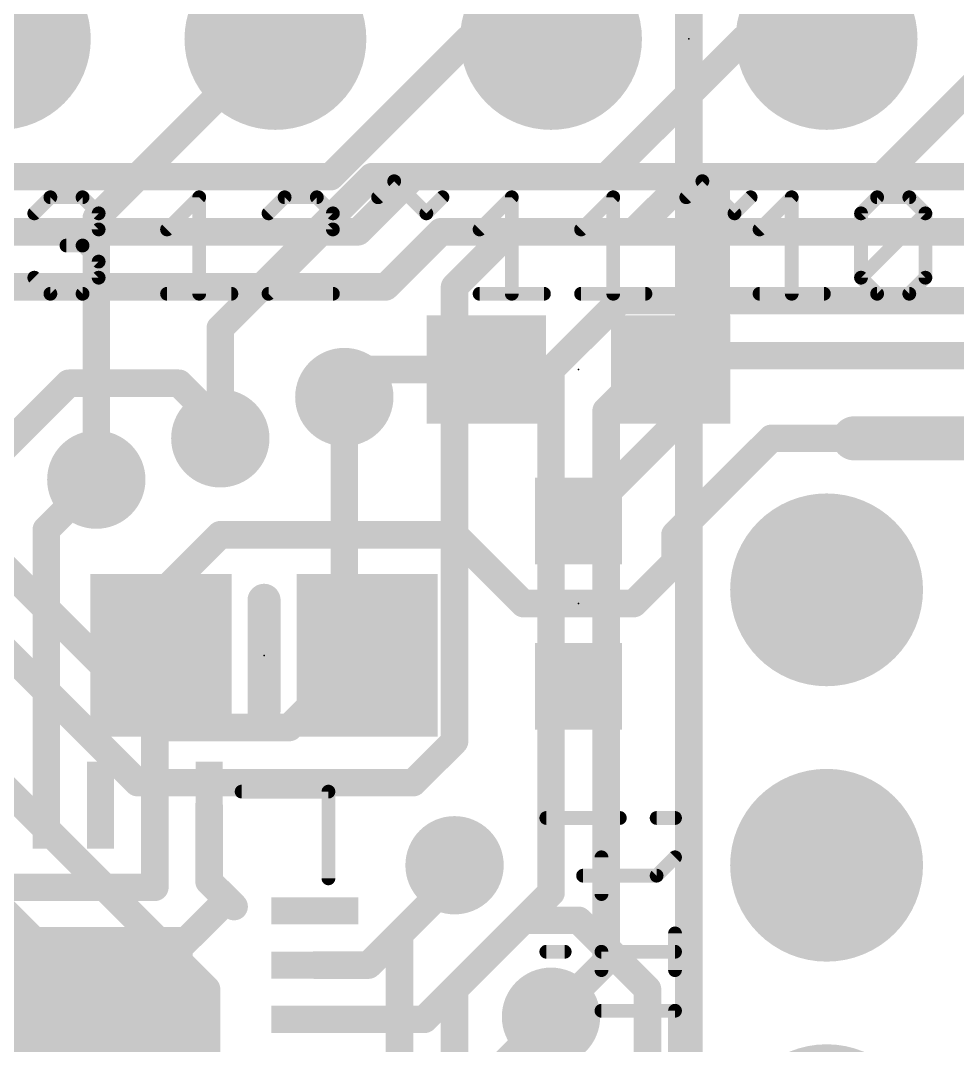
# Model space of a CAD drawing. Extents: x -12.9 to 57.5, y -7.5 to 35.5.
# Drawn here: x 24.32 to 32.96, y 12.31 to 21.76 of the extents above; entities that cross this region are included whole.
import ezdxf

# ---------------------------------------------------------------- set-up
doc = ezdxf.new("R2010")
doc.units = 0
for name, color, linetype in [('1', 12, 'CONTINUOUS'), ('16', 132, 'CONTINUOUS'), ('17', 110, 'CONTINUOUS'), ('18', 110, 'CONTINUOUS'), ('21', 40, 'CONTINUOUS'), ('23', 40, 'CONTINUOUS')]:
    doc.layers.add(name, color=color, linetype=linetype)

# ---------------------------------------------------------------- blocks, each defined once
blk = doc.blocks.new('RECT')
blk.add_solid([(-0.5, -0.5), (0.5, -0.5), (-0.5, 0.5), (0.5, 0.5)])
blk = doc.blocks.new('ROUNDP')
at = {"const_width": 0.5}
blk.add_lwpolyline([(0, -0.25, 1), (0, 0.25, 1), (0, -0.25)], format="xyb", dxfattribs=at)
blk = doc.blocks.new('ROUNDV')
at = {"const_width": 0.5}
blk.add_lwpolyline([(0, -0.25, 1), (0, 0.25, 1), (0, -0.25)], format="xyb", dxfattribs=at)

msp = doc.modelspace()

# ---------------------------------------------------------------- linework, layer by layer
at = {"layer": '1'}
for points, const_width in [([(30.48, 0), (30.48, 22.86)], 0.254), ([(28.448, 21.59), (27.178, 20.32)], 0.254), ([(29.21, 21.59), (28.448, 21.59)], 0.254), ([(29.718, 20.32), (30.988, 21.59)], 0.254), ([(31.75, 21.59), (30.988, 21.59)], 0.254), ([(32.258, 20.32), (33.528, 21.59)], 0.254), ([(27.178, 20.32), (22.86, 20.32)], 0.254), ([(27.432, 19.812), (27.94, 20.32)], 0.254), ([(27.94, 20.32), (29.718, 20.32)], 0.254), ([(29.972, 19.812), (30.48, 20.32)], 0.254), ([(30.48, 20.32), (30.734, 20.32)], 0.254), ([(30.734, 20.32), (32.258, 20.32)], 0.254), ([(30.734, 18.962), (30.734, 20.32)], 0.254), ([(23.368, 19.812), (27.432, 19.812)], 0.254), ([(27.686, 19.304), (28.194, 19.812)], 0.254), ([(28.194, 19.812), (29.972, 19.812)], 0.254), ([(23.622, 19.304), (27.686, 19.304)], 0.254), ([(30.314, 18.542), (30.734, 18.962)], 0.254), ([(27.305, 18.288), (27.559, 18.542)], 0.254), ([(27.559, 18.542), (28.614, 18.542)], 0.254), ([(30.314, 17.995), (30.314, 18.542)], 0.254), ([(24.0585, 17.7085), (24.765, 18.415)], 0.254), ([(24.765, 18.415), (25.781, 18.415)], 0.254), ([(25.781, 18.415), (26.162, 18.034)], 0.254), ([(26.162, 18.034), (26.162, 17.907)], 0.254), ([(29.464, 17.145), (30.314, 17.995)], 0.254), ([(36.83, 17.907), (32.004, 17.907)], 0.4064), ([(31.242, 17.907), (30.353, 17.018)], 0.254), ([(32.004, 17.907), (31.242, 17.907)], 0.254), ([(24.5585, 17.0655), (25.019, 17.526)], 0.254), ([(24.5585, 14.524), (24.5585, 17.0655)], 0.254), ([(26.162, 17.018), (25.6152, 16.4712)], 0.254), ([(28.321, 17.018), (26.162, 17.018)], 0.254), ([(28.956, 16.383), (28.321, 17.018)], 0.254), ([(30.353, 17.018), (30.353, 16.764)], 0.254), ([(30.353, 16.764), (29.972, 16.383)], 0.254), ([(25.6152, 16.4712), (25.6152, 15.9054)], 0.254), ([(29.972, 16.383), (28.956, 16.383)], 0.254), ([(25.5585, 15.8757), (25.5882, 15.9054)], 0.254), ([(25.5585, 14.524), (25.5585, 15.8757)], 0.254), ([(25.5882, 15.9054), (25.6152, 15.9054)], 0.254), ([(25.5585, 13.7668), (25.5585, 14.524)], 0.254), ([(26.0585, 14.524), (26.0585, 13.8195)], 0.254), ([(27.527, 13.049), (28.448, 13.97)], 0.254), ([(28.321, 13.97), (28.448, 13.97)], 0.254), ([(26.0585, 13.8195), (26.289, 13.589)], 0.254), ([(21.0585, 13.7668), (25.5585, 13.7668)], 0.254), ([(26.2182, 13.6452), (23.876, 11.303)], 0.254), ([(28.956, 13.462), (28.043, 12.549)], 0.254), ([(29.464, 13.462), (28.956, 13.462)], 0.254), ([(29.464, 13.462), (30.099, 12.827)], 0.254), ([(27.527, 13.049), (27.0335, 13.049)], 0.254), ([(30.099, 12.827), (30.099, 4.445)], 0.254), ([(28.043, 12.549), (27.0335, 12.549)], 0.254), ([(28.686, 12.049), (29.21, 12.573)], 0.254)]:
    msp.add_lwpolyline(points, dxfattribs=dict(at, const_width=const_width))
for points, const_width in [([(28.448, 21.6535, 1), (28.448, 21.5265)], 0.127), ([(28.4929, 21.5451, 1), (28.4031, 21.6349)], 0.127), ([(29.21, 21.5265, 1), (29.21, 21.6535)], 0.127), ([(30.988, 21.6535, 1), (30.988, 21.5265)], 0.127), ([(31.0329, 21.5451, 1), (30.9431, 21.6349)], 0.127), ([(31.75, 21.5265, 1), (31.75, 21.6535)], 0.127), ([(27.1331, 20.3649, 1), (27.2229, 20.2751)], 0.127), ([(27.178, 20.2565, 1), (27.178, 20.3835)], 0.127), ([(27.94, 20.3835, 1), (27.94, 20.2565)], 0.127), ([(27.9849, 20.2751, 1), (27.8951, 20.3649)], 0.127), ([(29.6731, 20.3649, 1), (29.7629, 20.2751)], 0.127), ([(29.718, 20.2565, 1), (29.718, 20.3835)], 0.127), ([(30.48, 20.3835, 1), (30.48, 20.2565)], 0.127), ([(30.5249, 20.2751, 1), (30.4351, 20.3649)], 0.127), ([(30.734, 20.3835, 1), (30.734, 20.2565)], 0.127), ([(30.7975, 20.32, 1), (30.6705, 20.32)], 0.127), ([(30.734, 20.2565, 1), (30.734, 20.3835)], 0.127), ([(32.2131, 20.3649, 1), (32.3029, 20.2751)], 0.127), ([(32.258, 20.2565, 1), (32.258, 20.3835)], 0.127), ([(27.3871, 19.8569, 1), (27.4769, 19.7671)], 0.127), ([(27.432, 19.7485, 1), (27.432, 19.8755)], 0.127), ([(28.194, 19.8755, 1), (28.194, 19.7485)], 0.127), ([(28.2389, 19.7671, 1), (28.1491, 19.8569)], 0.127), ([(29.9271, 19.8569, 1), (30.0169, 19.7671)], 0.127), ([(29.972, 19.7485, 1), (29.972, 19.8755)], 0.127), ([(27.6411, 19.3489, 1), (27.7309, 19.2591)], 0.127), ([(27.686, 19.2405, 1), (27.686, 19.3675)], 0.127), ([(30.6705, 18.962, 1), (30.7975, 18.962)], 0.127), ([(30.7789, 18.9171, 1), (30.6891, 19.0069)], 0.127), ([(27.559, 18.6055, 1), (27.559, 18.4785)], 0.127), ([(27.6039, 18.4971, 1), (27.5141, 18.5869)], 0.127), ([(28.614, 18.4785, 1), (28.614, 18.6055)], 0.127), ([(30.3775, 18.542, 1), (30.2505, 18.542)], 0.127), ([(30.2691, 18.5869, 1), (30.3589, 18.4971)], 0.127), ([(24.765, 18.4785, 1), (24.765, 18.3515)], 0.127), ([(24.8099, 18.3701, 1), (24.7201, 18.4599)], 0.127), ([(25.8259, 18.4599, 1), (25.7361, 18.3701)], 0.127), ([(25.781, 18.3515, 1), (25.781, 18.4785)], 0.127), ([(27.2601, 18.3329, 1), (27.3499, 18.2431)], 0.127), ([(26.2255, 18.034, 1), (26.0985, 18.034)], 0.127), ([(26.1171, 17.9891, 1), (26.2069, 18.0789)], 0.127), ([(30.2505, 17.995, 1), (30.3775, 17.995)], 0.127), ([(30.3589, 17.9501, 1), (30.2691, 18.0399)], 0.127), ([(32.004, 18.0086, 1), (32.004, 17.8054)], 0.2032), ([(26.0985, 17.907, 1), (26.2255, 17.907)], 0.127), ([(31.242, 17.9705, 1), (31.242, 17.8435)], 0.127), ([(31.2869, 17.8621, 1), (31.1971, 17.9519)], 0.127), ([(32.004, 17.8435, 1), (32.004, 17.9705)], 0.127), ([(25.0639, 17.4811, 1), (24.9741, 17.5709)], 0.127), ([(29.4191, 17.1899, 1), (29.5089, 17.1001)], 0.127), ([(24.622, 17.0655, 1), (24.495, 17.0655)], 0.127), ([(24.5136, 17.1104, 1), (24.6034, 17.0206)], 0.127), ([(26.162, 17.0815, 1), (26.162, 16.9545)], 0.127), ([(26.2069, 16.9731, 1), (26.1171, 17.0629)], 0.127), ([(28.3659, 17.0629, 1), (28.2761, 16.9731)], 0.127), ([(28.321, 16.9545, 1), (28.321, 17.0815)], 0.127), ([(30.4165, 17.018, 1), (30.2895, 17.018)], 0.127), ([(30.3081, 17.0629, 1), (30.3979, 16.9731)], 0.127), ([(30.2895, 16.764, 1), (30.4165, 16.764)], 0.127), ([(30.3979, 16.7191, 1), (30.3081, 16.8089)], 0.127), ([(25.6787, 16.4712, 1), (25.5517, 16.4712)], 0.127), ([(25.5703, 16.5161, 1), (25.6601, 16.4263)], 0.127), ([(28.956, 16.4465, 1), (28.956, 16.3195)], 0.127), ([(28.9111, 16.3381, 1), (29.0009, 16.4279)], 0.127), ([(29.9271, 16.4279, 1), (30.0169, 16.3381)], 0.127), ([(29.972, 16.3195, 1), (29.972, 16.4465)], 0.127), ([(25.622, 15.8757, 1), (25.495, 15.8757)], 0.127), ([(25.5136, 15.9206, 1), (25.6034, 15.8308)], 0.127), ([(25.5882, 15.9689, 1), (25.5882, 15.8419)], 0.127), ([(25.6331, 15.8605, 1), (25.5433, 15.9503)], 0.127), ([(25.6152, 15.8419, 1), (25.6152, 15.9689)], 0.127), ([(25.5517, 15.9054, 1), (25.6787, 15.9054)], 0.127), ([(24.495, 14.524, 1), (24.622, 14.524)], 0.127), ([(25.622, 14.524, 1), (25.495, 14.524)], 0.127), ([(25.495, 14.524, 1), (25.622, 14.524)], 0.127), ([(26.122, 14.524, 1), (25.995, 14.524)], 0.127), ([(28.321, 14.0335, 1), (28.321, 13.9065)], 0.127), ([(28.4929, 13.9251, 1), (28.4031, 14.0149)], 0.127), ([(28.448, 13.9065, 1), (28.448, 14.0335)], 0.127), ([(26.1034, 13.8644, 1), (26.0136, 13.7746)], 0.127), ([(25.495, 13.7668, 1), (25.622, 13.7668)], 0.127), ([(25.5585, 13.7033, 1), (25.5585, 13.8303)], 0.127), ([(25.995, 13.8195, 1), (26.122, 13.8195)], 0.127), ([(26.2631, 13.6003, 1), (26.1733, 13.6901)], 0.127), ([(26.2441, 13.5441, 1), (26.3339, 13.6339)], 0.127), ([(28.956, 13.5255, 1), (28.956, 13.3985)], 0.127), ([(29.0009, 13.4171, 1), (28.9111, 13.5069)], 0.127), ([(29.5089, 13.5069, 1), (29.4191, 13.4171)], 0.127), ([(29.464, 13.3985, 1), (29.464, 13.5255)], 0.127), ([(27.0335, 13.1125, 1), (27.0335, 12.9855)], 0.127), ([(27.4821, 13.0939, 1), (27.5719, 13.0041)], 0.127), ([(27.527, 12.9855, 1), (27.527, 13.1125)], 0.127), ([(30.1625, 12.827, 1), (30.0355, 12.827)], 0.127), ([(30.0541, 12.7821, 1), (30.1439, 12.8719)], 0.127), ([(27.0335, 12.6125, 1), (27.0335, 12.4855)], 0.127), ([(28.043, 12.4855, 1), (28.043, 12.6125)], 0.127), ([(29.2549, 12.5281, 1), (29.1651, 12.6179)], 0.127), ([(27.9981, 12.5939, 1), (28.0879, 12.5041)], 0.127)]:
    msp.add_lwpolyline(points, format="xyb", dxfattribs=dict(at, const_width=const_width))
at = {"layer": '16', "const_width": 0.254}
for points in [[(30.48, 0), (30.48, 22.86)], [(26.67, 21.59), (25.019, 19.939)], [(27.559, 20.32), (26.162, 18.923)], [(27.559, 20.32), (34.925, 20.32)], [(25.019, 19.939), (25.019, 17.526)], [(28.321, 19.304), (28.829, 19.812)], [(28.829, 19.812), (35.179, 19.812)], [(28.321, 15.113), (28.321, 19.304)], [(29.845, 19.177), (29.21, 18.542)], [(35.306, 19.177), (29.845, 19.177)], [(26.162, 17.907), (26.162, 18.923)], [(29.718, 18.161), (30.226, 18.669)], [(30.226, 18.669), (36.068, 18.669)], [(29.21, 18.542), (29.21, 13.716)], [(20.574, 18.288), (26.035, 12.827)], [(27.305, 15.748), (27.305, 18.288)], [(29.718, 13.081), (29.718, 18.161)], [(25.4, 14.732), (22.225, 17.907)], [(25.654, 15.24), (23.114, 17.78)], [(21.209, 16.51), (25.273, 12.446)], [(26.797, 15.24), (27.305, 15.748)], [(25.654, 15.24), (26.797, 15.24)], [(27.94, 14.732), (28.321, 15.113)], [(25.4, 14.732), (27.94, 14.732)], [(28.448, 13.97), (27.813, 13.335)], [(28.321, 13.97), (28.448, 13.97)], [(29.21, 13.716), (28.321, 12.827)], [(27.813, 13.335), (27.813, 11.176)], [(29.21, 12.573), (29.718, 13.081)], [(26.035, 12.827), (26.035, 11.1125)], [(28.321, 12.827), (28.321, 11.803)], [(25.273, 12.446), (25.273, 9.398)]]:
    msp.add_lwpolyline(points, dxfattribs=at)
at = {"layer": '16', "const_width": 0.127}
for points in [[(26.7149, 21.5451, 1), (26.6251, 21.6349)], [(27.559, 20.3835, 1), (27.559, 20.2565)], [(27.6039, 20.2751, 1), (27.5141, 20.3649)], [(25.0825, 19.939, 1), (24.9555, 19.939)], [(24.9741, 19.9839, 1), (25.0639, 19.8941)], [(28.829, 19.8755, 1), (28.829, 19.7485)], [(28.8739, 19.7671, 1), (28.7841, 19.8569)], [(28.3845, 19.304, 1), (28.2575, 19.304)], [(28.2761, 19.3489, 1), (28.3659, 19.2591)], [(29.845, 19.2405, 1), (29.845, 19.1135)], [(29.8899, 19.1321, 1), (29.8001, 19.2219)], [(26.2255, 18.923, 1), (26.0985, 18.923)], [(26.1171, 18.9679, 1), (26.2069, 18.8781)], [(30.226, 18.7325, 1), (30.226, 18.6055)], [(30.2709, 18.6241, 1), (30.1811, 18.7139)], [(29.2735, 18.542, 1), (29.1465, 18.542)], [(29.1651, 18.5869, 1), (29.2549, 18.4971)], [(27.3685, 18.288, 1), (27.2415, 18.288)], [(29.7815, 18.161, 1), (29.6545, 18.161)], [(29.6731, 18.2059, 1), (29.7629, 18.1161)], [(26.0985, 17.907, 1), (26.2255, 17.907)], [(24.9555, 17.526, 1), (25.0825, 17.526)], [(27.2415, 15.748, 1), (27.3685, 15.748)], [(27.3499, 15.7031, 1), (27.2601, 15.7929)], [(25.654, 15.3035, 1), (25.654, 15.1765)], [(25.6091, 15.1951, 1), (25.6989, 15.2849)], [(26.7521, 15.2849, 1), (26.8419, 15.1951)], [(26.797, 15.1765, 1), (26.797, 15.3035)], [(28.3659, 15.0681, 1), (28.2761, 15.1579)], [(28.2575, 15.113, 1), (28.3845, 15.113)], [(25.4, 14.7955, 1), (25.4, 14.6685)], [(27.94, 14.6685, 1), (27.94, 14.7955)], [(25.3551, 14.6871, 1), (25.4449, 14.7769)], [(27.8951, 14.7769, 1), (27.9849, 14.6871)], [(28.321, 14.0335, 1), (28.321, 13.9065)], [(28.4929, 13.9251, 1), (28.4031, 14.0149)], [(28.448, 13.9065, 1), (28.448, 14.0335)], [(29.2549, 13.6711, 1), (29.1651, 13.7609)], [(29.1465, 13.716, 1), (29.2735, 13.716)], [(27.8765, 13.335, 1), (27.7495, 13.335)], [(27.7681, 13.3799, 1), (27.8579, 13.2901)], [(29.6545, 13.081, 1), (29.7815, 13.081)], [(29.7629, 13.0361, 1), (29.6731, 13.1259)], [(26.0985, 12.827, 1), (25.9715, 12.827)], [(28.3845, 12.827, 1), (28.2575, 12.827)], [(25.9901, 12.7821, 1), (26.0799, 12.8719)], [(28.2761, 12.8719, 1), (28.3659, 12.7821)], [(29.1651, 12.6179, 1), (29.2549, 12.5281)], [(25.3365, 12.446, 1), (25.2095, 12.446)], [(25.2281, 12.4011, 1), (25.3179, 12.4909)]]:
    msp.add_lwpolyline(points, format="xyb", dxfattribs=at)
at = {"layer": '21'}
for points, const_width in [([(27.6162, 20.1303), (27.7645, 20.2786)], 0.127), ([(27.7645, 20.2786), (28.0611, 19.982)], 0.127), ([(30.4567, 20.1303), (30.605, 20.2786)], 0.127), ([(30.605, 20.2786), (30.9016, 19.982)], 0.127), ([(24.4475, 19.982), (24.5958, 20.1303)], 0.127), ([(24.5958, 20.1303), (24.8924, 20.1303)], 0.127), ([(24.8924, 20.1303), (25.0407, 19.982)], 0.127), ([(25.671, 19.8337), (25.9676, 20.1303)], 0.127), ([(25.9676, 20.1303), (25.9676, 19.2405)], 0.127), ([(26.7548, 20.1303), (26.6065, 19.982)], 0.127), ([(27.0514, 20.1303), (26.7548, 20.1303)], 0.127), ([(27.1997, 19.982), (27.0514, 20.1303)], 0.127), ([(28.0611, 19.982), (28.2094, 20.1303)], 0.127), ([(28.5517, 19.8337), (28.8483, 20.1303)], 0.127), ([(28.8483, 20.1303), (28.8483, 19.2405)], 0.127), ([(29.4873, 19.8337), (29.7838, 20.1303)], 0.127), ([(29.7838, 20.1303), (29.7838, 19.2405)], 0.127), ([(30.9016, 19.982), (31.0499, 20.1303)], 0.127), ([(31.132, 19.8337), (31.4286, 20.1303)], 0.127), ([(31.4286, 20.1303), (31.4286, 19.2405)], 0.127), ([(32.0675, 19.982), (32.2158, 20.1303)], 0.127), ([(32.2158, 20.1303), (32.5124, 20.1303)], 0.127), ([(32.5124, 20.1303), (32.6607, 19.982)], 0.127), ([(25.0407, 19.982), (25.0407, 19.8337)], 0.127), ([(27.1997, 19.8337), (27.1997, 19.982)], 0.127), ([(32.0675, 19.3888), (32.0675, 19.982)], 0.127), ([(32.0675, 19.3888), (32.6607, 19.982)], 0.127), ([(32.6607, 19.982), (32.6607, 19.3888)], 0.127), ([(25.0407, 19.8337), (24.8924, 19.6854)], 0.127), ([(26.6065, 19.2405), (27.1997, 19.8337)], 0.127), ([(24.8924, 19.6854), (24.7441, 19.6854)], 0.127), ([(24.8924, 19.6854), (25.0407, 19.5371)], 0.127), ([(25.0407, 19.5371), (25.0407, 19.3888)], 0.127), ([(24.5958, 19.2405), (24.4475, 19.3888)], 0.127), ([(25.0407, 19.3888), (24.8924, 19.2405)], 0.127), ([(32.2158, 19.2405), (32.0675, 19.3888)], 0.127), ([(32.6607, 19.3888), (32.5124, 19.2405)], 0.127), ([(24.8924, 19.2405), (24.5958, 19.2405)], 0.127), ([(25.671, 19.2405), (26.2642, 19.2405)], 0.127), ([(27.1997, 19.2405), (26.6065, 19.2405)], 0.127), ([(28.5517, 19.2405), (29.1449, 19.2405)], 0.127), ([(29.4873, 19.2405), (30.0804, 19.2405)], 0.127), ([(31.132, 19.2405), (31.7252, 19.2405)], 0.127), ([(32.5124, 19.2405), (32.2158, 19.2405)], 0.127), ([(26.5652, 16.4134), (26.5652, 15.3974)], 0.3048), ([(29.718, 16.383), (29.21, 16.383)], 0.2032), ([(26.3585, 14.649), (27.1585, 14.649)], 0.127), ([(27.1585, 14.649), (27.1585, 13.849)], 0.127), ([(29.1667, 14.406), (29.8446, 14.406)], 0.127), ([(30.1835, 14.406), (30.353, 14.406)], 0.127), ([(29.6751, 13.7043), (29.6751, 14.0433)], 0.127), ([(30.1835, 13.8738), (30.353, 14.0433)], 0.127), ([(29.5056, 13.8738), (30.1835, 13.8738)], 0.127), ([(30.353, 13.0027), (30.353, 13.3417)], 0.127), ([(29.1667, 13.1722), (29.3361, 13.1722)], 0.127), ([(29.6751, 13.0027), (29.6751, 13.1722)], 0.127), ([(29.6751, 13.1722), (30.353, 13.1722)], 0.127), ([(30.353, 12.6282), (29.6751, 12.6282)], 0.127), ([(30.353, 12.1197), (30.353, 12.6282)], 0.127)]:
    msp.add_lwpolyline(points, dxfattribs=dict(at, const_width=const_width))
for points, const_width in [([(27.787, 20.301, 1), (27.7421, 20.2561)], 0.0635), ([(27.787, 20.2561, 1), (27.7421, 20.301)], 0.0635), ([(30.6275, 20.301, 1), (30.5826, 20.2561)], 0.0635), ([(30.6275, 20.2561, 1), (30.5826, 20.301)], 0.0635), ([(24.5958, 20.162, 1), (24.5958, 20.0985)], 0.0635), ([(24.6182, 20.1078, 1), (24.5733, 20.1527)], 0.0635), ([(24.9148, 20.1527, 1), (24.8699, 20.1078)], 0.0635), ([(24.8924, 20.0985, 1), (24.8924, 20.162)], 0.0635), ([(25.9993, 20.1303, 1), (25.9358, 20.1303)], 0.0635), ([(25.99, 20.1078, 1), (25.9451, 20.1527)], 0.0635), ([(26.7548, 20.162, 1), (26.7548, 20.0985)], 0.0635), ([(26.7772, 20.1078, 1), (26.7323, 20.1527)], 0.0635), ([(27.0738, 20.1527, 1), (27.0289, 20.1078)], 0.0635), ([(27.0514, 20.0985, 1), (27.0514, 20.162)], 0.0635), ([(27.5938, 20.1527, 1), (27.6387, 20.1078)], 0.0635), ([(28.2318, 20.1078, 1), (28.1869, 20.1527)], 0.0635), ([(28.8801, 20.1303, 1), (28.8166, 20.1303)], 0.0635), ([(28.8708, 20.1078, 1), (28.8259, 20.1527)], 0.0635), ([(29.8156, 20.1303, 1), (29.7521, 20.1303)], 0.0635), ([(29.8063, 20.1078, 1), (29.7614, 20.1527)], 0.0635), ([(30.4343, 20.1527, 1), (30.4792, 20.1078)], 0.0635), ([(31.0724, 20.1078, 1), (31.0275, 20.1527)], 0.0635), ([(31.4603, 20.1303, 1), (31.3968, 20.1303)], 0.0635), ([(31.451, 20.1078, 1), (31.4061, 20.1527)], 0.0635), ([(32.2158, 20.162, 1), (32.2158, 20.0985)], 0.0635), ([(32.2382, 20.1078, 1), (32.1933, 20.1527)], 0.0635), ([(32.5348, 20.1527, 1), (32.4899, 20.1078)], 0.0635), ([(32.5124, 20.0985, 1), (32.5124, 20.162)], 0.0635), ([(25.0724, 19.982, 1), (25.0089, 19.982)], 0.0635), ([(27.2314, 19.982, 1), (27.1679, 19.982)], 0.0635), ([(32.0993, 19.982, 1), (32.0358, 19.982)], 0.0635), ([(32.6924, 19.982, 1), (32.6289, 19.982)], 0.0635), ([(32.6831, 19.9595, 1), (32.6382, 20.0044)], 0.0635), ([(24.425, 20.0044, 1), (24.47, 19.9595)], 0.0635), ([(25.0182, 19.9595, 1), (25.0631, 20.0044)], 0.0635), ([(26.584, 20.0044, 1), (26.629, 19.9595)], 0.0635), ([(27.1772, 19.9595, 1), (27.2221, 20.0044)], 0.0635), ([(28.0386, 20.0044, 1), (28.0836, 19.9595)], 0.0635), ([(28.0386, 19.9595, 1), (28.0836, 20.0044)], 0.0635), ([(30.8792, 20.0044, 1), (30.9241, 19.9595)], 0.0635), ([(30.8792, 19.9595, 1), (30.9241, 20.0044)], 0.0635), ([(32.045, 20.0044, 1), (32.09, 19.9595)], 0.0635), ([(32.6382, 19.9595, 1), (32.6831, 20.0044)], 0.0635), ([(25.0089, 19.8337, 1), (25.0724, 19.8337)], 0.0635), ([(25.0631, 19.8112, 1), (25.0182, 19.8561)], 0.0635), ([(25.6485, 19.8561, 1), (25.6934, 19.8112)], 0.0635), ([(27.1679, 19.8337, 1), (27.2314, 19.8337)], 0.0635), ([(27.2221, 19.8112, 1), (27.1772, 19.8561)], 0.0635), ([(28.5293, 19.8561, 1), (28.5742, 19.8112)], 0.0635), ([(29.4648, 19.8561, 1), (29.5097, 19.8112)], 0.0635), ([(31.1095, 19.8561, 1), (31.1544, 19.8112)], 0.0635), ([(24.7441, 19.7171, 1), (24.7441, 19.6536)], 0.0635), ([(24.9148, 19.7078, 1), (24.8699, 19.6629)], 0.0635), ([(24.8699, 19.7078, 1), (24.9148, 19.6629)], 0.0635), ([(24.8924, 19.6536, 1), (24.8924, 19.7171)], 0.0635), ([(25.0724, 19.5371, 1), (25.0089, 19.5371)], 0.0635), ([(25.0182, 19.5146, 1), (25.0631, 19.5595)], 0.0635), ([(24.47, 19.4112, 1), (24.425, 19.3663)], 0.0635), ([(25.0089, 19.3888, 1), (25.0724, 19.3888)], 0.0635), ([(25.0631, 19.3663, 1), (25.0182, 19.4112)], 0.0635), ([(32.09, 19.4112, 1), (32.045, 19.3663)], 0.0635), ([(32.045, 19.4112, 1), (32.09, 19.3663)], 0.0635), ([(32.0358, 19.3888, 1), (32.0993, 19.3888)], 0.0635), ([(32.6289, 19.3888, 1), (32.6924, 19.3888)], 0.0635), ([(32.6831, 19.3663, 1), (32.6382, 19.4112)], 0.0635), ([(24.5958, 19.2722, 1), (24.5958, 19.2088)], 0.0635), ([(24.5733, 19.218, 1), (24.6182, 19.263)], 0.0635), ([(24.8699, 19.263, 1), (24.9148, 19.218)], 0.0635), ([(24.8924, 19.2088, 1), (24.8924, 19.2722)], 0.0635), ([(25.671, 19.2722, 1), (25.671, 19.2088)], 0.0635), ([(26.2642, 19.2088, 1), (26.2642, 19.2722)], 0.0635), ([(26.584, 19.263, 1), (26.629, 19.218)], 0.0635), ([(26.6065, 19.2722, 1), (26.6065, 19.2088)], 0.0635), ([(27.1997, 19.2088, 1), (27.1997, 19.2722)], 0.0635), ([(28.5517, 19.2722, 1), (28.5517, 19.2088)], 0.0635), ([(29.1449, 19.2088, 1), (29.1449, 19.2722)], 0.0635), ([(29.4873, 19.2722, 1), (29.4873, 19.2088)], 0.0635), ([(30.0804, 19.2088, 1), (30.0804, 19.2722)], 0.0635), ([(31.132, 19.2722, 1), (31.132, 19.2088)], 0.0635), ([(31.7252, 19.2088, 1), (31.7252, 19.2722)], 0.0635), ([(32.2158, 19.2722, 1), (32.2158, 19.2088)], 0.0635), ([(32.1933, 19.218, 1), (32.2382, 19.263)], 0.0635), ([(32.4899, 19.263, 1), (32.5348, 19.218)], 0.0635), ([(32.5124, 19.2088, 1), (32.5124, 19.2722)], 0.0635), ([(25.9358, 19.2405, 1), (25.9993, 19.2405)], 0.0635), ([(28.8166, 19.2405, 1), (28.8801, 19.2405)], 0.0635), ([(29.7521, 19.2405, 1), (29.8156, 19.2405)], 0.0635), ([(31.3968, 19.2405, 1), (31.4603, 19.2405)], 0.0635), ([(26.6414, 16.4134, 1), (26.489, 16.4134)], 0.1524), ([(29.21, 16.4338, 1), (29.21, 16.3322)], 0.1016), ([(29.718, 16.3322, 1), (29.718, 16.4338)], 0.1016), ([(26.489, 15.3974, 1), (26.6414, 15.3974)], 0.1524), ([(26.3585, 14.6808, 1), (26.3585, 14.6173)], 0.0635), ([(27.1902, 14.649, 1), (27.1268, 14.649)], 0.0635), ([(27.1585, 14.6173, 1), (27.1585, 14.6808)], 0.0635), ([(29.1667, 14.4377, 1), (29.1667, 14.3742)], 0.0635), ([(29.8446, 14.3742, 1), (29.8446, 14.4377)], 0.0635), ([(30.1835, 14.4377, 1), (30.1835, 14.3742)], 0.0635), ([(30.353, 14.3742, 1), (30.353, 14.4377)], 0.0635), ([(29.7068, 14.0433, 1), (29.6433, 14.0433)], 0.0635), ([(30.3755, 14.0209, 1), (30.3305, 14.0658)], 0.0635), ([(29.5056, 13.9056, 1), (29.5056, 13.8421)], 0.0635), ([(30.1611, 13.8963, 1), (30.206, 13.8514)], 0.0635), ([(30.1835, 13.8421, 1), (30.1835, 13.9056)], 0.0635), ([(27.1268, 13.849, 1), (27.1902, 13.849)], 0.0635), ([(29.6433, 13.7043, 1), (29.7068, 13.7043)], 0.0635), ([(30.3848, 13.3417, 1), (30.3213, 13.3417)], 0.0635), ([(29.1667, 13.2039, 1), (29.1667, 13.1404)], 0.0635), ([(29.3361, 13.1404, 1), (29.3361, 13.2039)], 0.0635), ([(29.7068, 13.1722, 1), (29.6433, 13.1722)], 0.0635), ([(29.6751, 13.2039, 1), (29.6751, 13.1404)], 0.0635), ([(30.353, 13.1404, 1), (30.353, 13.2039)], 0.0635), ([(29.6433, 13.0027, 1), (29.7068, 13.0027)], 0.0635), ([(30.3213, 13.0027, 1), (30.3848, 13.0027)], 0.0635), ([(29.6751, 12.6599, 1), (29.6751, 12.5964)], 0.0635), ([(30.3848, 12.6282, 1), (30.3213, 12.6282)], 0.0635), ([(30.353, 12.5964, 1), (30.353, 12.6599)], 0.0635)]:
    msp.add_lwpolyline(points, format="xyb", dxfattribs=dict(at, const_width=const_width))
at = {"layer": '23'}
for p in [(30.48, 21.59), (29.464, 18.542), (29.464, 16.383), (26.5652, 15.9054)]:
    msp.add_point(p, dxfattribs=at)

# ---------------------------------------------------------------- block references
at = {"layer": '1', "xscale": 1.1}
for p in [(28.614, 18.542), (30.314, 18.542)]:
    msp.add_blockref('RECT', p, dxfattribs=at)
at = {"layer": '1', "xscale": 0.8}
for p, yscale, rotation in [((29.464, 17.145), 0.8, 270), ((29.464, 15.621), 0.8, 270), ((24.5585, 14.524), 0.25, 270), ((25.0585, 14.524), 0.25, 270), ((25.5585, 14.524), 0.25, 270), ((26.0585, 14.524), 0.25, 270), ((27.0335, 13.549), 0.25, 180), ((27.0335, 13.049), 0.25, 180), ((27.0335, 12.549), 0.25, 180)]:
    msp.add_blockref('RECT', p, dxfattribs=dict(at, yscale=yscale, rotation=rotation))
at = {"layer": '1'}
for p, xscale, yscale in [((25.6152, 15.9054), 1.3, 1.5), ((27.5152, 15.9054), 1.3, 1.5), ((23.5585, 11.049), 4.7, 4.7)]:
    msp.add_blockref('RECT', p, dxfattribs=dict(at, xscale=xscale, yscale=yscale))
at = {"layer": '17', "xscale": 1.6764, "yscale": 1.6764, "rotation": 90}
for p in [(24.13, 21.59), (24.13, 21.59), (26.67, 21.59), (26.67, 21.59), (29.21, 21.59), (29.21, 21.59), (31.75, 21.59), (31.75, 21.59)]:
    msp.add_blockref('ROUNDP', p, dxfattribs=at)
at = {"layer": '18'}
for p, xscale, yscale in [((27.305, 18.288), 0.9064, 0.9064), ((27.305, 18.288), 0.9064, 0.9064), ((26.162, 17.907), 0.9064, 0.9064), ((26.162, 17.907), 0.9064, 0.9064), ((25.019, 17.526), 0.9064, 0.9064), ((25.019, 17.526), 0.9064, 0.9064), ((31.75, 16.51), 1.778, 1.778), ((31.75, 16.51), 1.778, 1.778), ((31.75, 13.97), 1.778, 1.778), ((31.75, 13.97), 1.778, 1.778), ((28.321, 13.97), 0.9064, 0.9064), ((28.321, 13.97), 0.9064, 0.9064), ((29.21, 12.573), 0.9064, 0.9064), ((29.21, 12.573), 0.9064, 0.9064), ((31.75, 11.43), 1.778, 1.778), ((31.75, 11.43), 1.778, 1.778)]:
    msp.add_blockref('ROUNDV', p, dxfattribs=dict(at, xscale=xscale, yscale=yscale))

doc.saveas('drawing.dxf')
